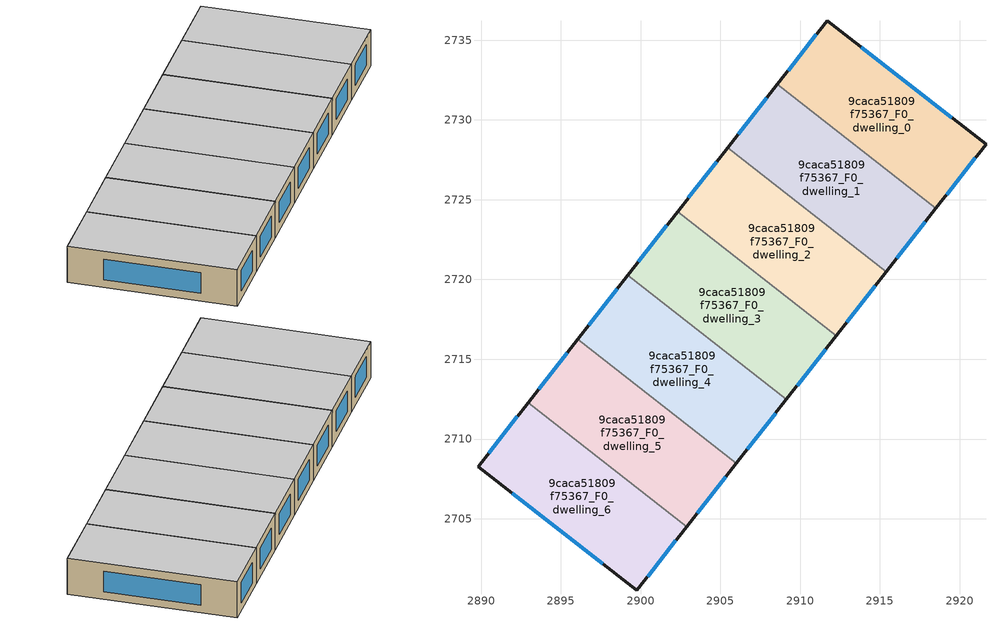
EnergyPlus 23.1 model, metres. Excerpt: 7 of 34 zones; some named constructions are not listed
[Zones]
9caca51809f75367_F0_dwelling_0
 floor ground (EU_floor_Construction): 2921.65,2728.48 2918.51,2724.46 2908.57,2732.24 2911.68,2736.22 z0
 wall outside (EU_wall_Construction): 2918.51,2724.46 2921.65,2728.48 2911.68,2736.22 2908.57,2732.24 z0:3
 wall to 9caca51809f75367_F0_dwelling_1 (EU_wall_Construction): 2908.57,2732.24 2918.51,2724.46 z0:3
 window (EU_Window_Construction): 2911.02,2735.37 2909.24,2733.09 / 2919.51,2730.13 2913.82,2734.56 / 2919.18,2725.32 2920.98,2727.62 z0.64:2.36
 ceiling to 9caca51809f75367_F1_dwelling_0 (EU_floor_Construction): 2918.51,2724.46 2921.65,2728.48 2911.68,2736.22 2908.57,2732.24 z3
9caca51809f75367_F0_dwelling_1
 floor ground (EU_floor_Construction): 2918.51,2724.46 2915.38,2720.47 2905.45,2728.25 2908.57,2732.24 z0
 wall outside (EU_wall_Construction): 2908.57,2732.24 2905.45,2728.25 / 2915.38,2720.47 2918.51,2724.46 z0:3
 wall to 9caca51809f75367_F0_dwelling_2 (EU_wall_Construction): 2905.45,2728.25 2915.38,2720.47 z0:3
 window (EU_Window_Construction): 2907.9,2731.39 2906.12,2729.1 / 2916.05,2721.33 2917.84,2723.61 z0.64:2.36
 ceiling to 9caca51809f75367_F1_dwelling_1 (EU_floor_Construction): 2915.38,2720.47 2918.51,2724.46 2908.57,2732.24 2905.45,2728.25 z3
9caca51809f75367_F0_dwelling_2
 floor ground (EU_floor_Construction): 2915.38,2720.47 2912.26,2716.48 2902.32,2724.26 2905.45,2728.25 z0
 wall outside (EU_wall_Construction): 2905.45,2728.25 2902.32,2724.26 / 2912.26,2716.48 2915.38,2720.47 z0:3
 wall to 9caca51809f75367_F0_dwelling_3 (EU_wall_Construction): 2902.32,2724.26 2912.26,2716.48 z0:3
 window (EU_Window_Construction): 2904.78,2727.39 2902.99,2725.11 / 2912.93,2717.33 2914.71,2719.62 z0.64:2.36
 ceiling to 9caca51809f75367_F1_dwelling_2 (EU_floor_Construction): 2912.26,2716.48 2915.38,2720.47 2905.45,2728.25 2902.32,2724.26 z3
9caca51809f75367_F0_dwelling_3
 floor ground (EU_floor_Construction): 2912.26,2716.48 2909.13,2712.48 2899.2,2720.26 2902.32,2724.26 z0
 wall outside (EU_wall_Construction): 2902.32,2724.26 2899.2,2720.26 / 2909.13,2712.48 2912.26,2716.48 z0:3
 wall to 9caca51809f75367_F0_dwelling_4 (EU_wall_Construction): 2899.2,2720.26 2909.13,2712.48 z0:3
 window (EU_Window_Construction): 2901.65,2723.4 2899.86,2721.12 / 2909.8,2713.34 2911.59,2715.62 z0.64:2.36
 ceiling to 9caca51809f75367_F1_dwelling_3 (EU_floor_Construction): 2909.13,2712.48 2912.26,2716.48 2902.32,2724.26 2899.2,2720.26 z3
9caca51809f75367_F0_dwelling_4
 floor ground (EU_floor_Construction): 2909.13,2712.48 2906.01,2708.49 2896.07,2716.27 2899.2,2720.26 z0
 wall outside (EU_wall_Construction): 2899.2,2720.26 2896.07,2716.27 / 2906.01,2708.49 2909.13,2712.48 z0:3
 wall to 9caca51809f75367_F0_dwelling_5 (EU_wall_Construction): 2896.07,2716.27 2906.01,2708.49 z0:3
 window (EU_Window_Construction): 2898.53,2719.41 2896.74,2717.12 / 2906.68,2709.35 2908.46,2711.63 z0.64:2.36
 ceiling to 9caca51809f75367_F1_dwelling_4 (EU_floor_Construction): 2906.01,2708.49 2909.13,2712.48 2899.2,2720.26 2896.07,2716.27 z3
9caca51809f75367_F0_dwelling_5
 floor ground (EU_floor_Construction): 2906.01,2708.49 2902.88,2704.5 2892.94,2712.28 2896.07,2716.27 z0
 wall outside (EU_wall_Construction): 2896.07,2716.27 2892.94,2712.28 / 2902.88,2704.5 2906.01,2708.49 z0:3
 wall to 9caca51809f75367_F0_dwelling_6 (EU_wall_Construction): 2892.94,2712.28 2902.88,2704.5 z0:3
 window (EU_Window_Construction): 2895.4,2715.41 2893.61,2713.13 / 2903.55,2705.35 2905.34,2707.64 z0.64:2.36
 ceiling to 9caca51809f75367_F1_dwelling_5 (EU_floor_Construction): 2902.88,2704.5 2906.01,2708.49 2896.07,2716.27 2892.94,2712.28 z3
9caca51809f75367_F0_dwelling_6
 floor ground (EU_floor_Construction): 2902.88,2704.5 2899.77,2700.52 2889.8,2708.26 2892.94,2712.28 z0
 wall outside (EU_wall_Construction): 2892.94,2712.28 2889.8,2708.26 2899.77,2700.52 2902.88,2704.5 z0:3
 window (EU_Window_Construction): 2891.94,2706.61 2897.63,2702.18 / 2892.27,2711.42 2890.48,2709.12 / 2900.44,2701.37 2902.21,2703.65 z0.64:2.36
 ceiling to 9caca51809f75367_F1_dwelling_6 (EU_floor_Construction): 2899.77,2700.52 2902.88,2704.5 2892.94,2712.28 2889.8,2708.26 z3
[HVACTEMPLATE:THERMOSTAT] Constant Heating Setpoint=20; Constant Cooling Setpoint=50
EU_HeatOnly_9caca51809f75367_F0_dwelling_4; EU_HeatOnly_9caca51809f75367_F0_dwelling_5; EU_HeatOnly_9caca51809f75367_F0_dwelling_6; EU_HeatOnly_9caca51809f75367_F1_dwelling_0; EU_HeatOnly_9caca51809f75367_F1_dwelling_1; EU_HeatOnly_9caca51809f75367_F1_dwelling_2; EU_HeatOnly_9caca51809f75367_F1_dwelling_3; EU_HeatOnly_9caca51809f75367_F1_dwelling_4; EU_HeatOnly_9caca51809f75367_F1_dwelling_5; EU_HeatOnly_9caca51809f75367_F1_dwelling_6; EU_HeatOnly_9caca51809f75367_F2_dwelling_0; EU_HeatOnly_9caca51809f75367_F2_dwelling_1; EU_HeatOnly_9caca51809f75367_F2_dwelling_2; EU_HeatOnly_9caca51809f75367_F2_dwelling_3; EU_HeatOnly_9caca51809f75367_F2_dwelling_4; EU_HeatOnly_9caca51809f75367_F2_dwelling_5; EU_HeatOnly_9caca51809f75367_F2_dwelling_6; EU_HeatOnly_9caca51809f75367_F3_dwelling_0; EU_HeatOnly_9caca51809f75367_F3_dwelling_1; EU_HeatOnly_9caca51809f75367_F3_dwelling_2; EU_HeatOnly_9caca51809f75367_F3_dwelling_3; EU_HeatOnly_9caca51809f75367_F3_dwelling_4; EU_HeatOnly_9caca51809f75367_F3_dwelling_5; EU_HeatOnly_9caca51809f75367_F3_dwelling_6; EU_HeatOnly_9caca51809f75367_F4_dwelling_0; EU_HeatOnly_9caca51809f75367_F4_dwelling_1; EU_HeatOnly_9caca51809f75367_F4_dwelling_2; EU_HeatOnly_9caca51809f75367_F4_dwelling_3; EU_HeatOnly_9caca51809f75367_F4_dwelling_4; EU_HeatOnly_9caca51809f75367_F4_dwelling_5
